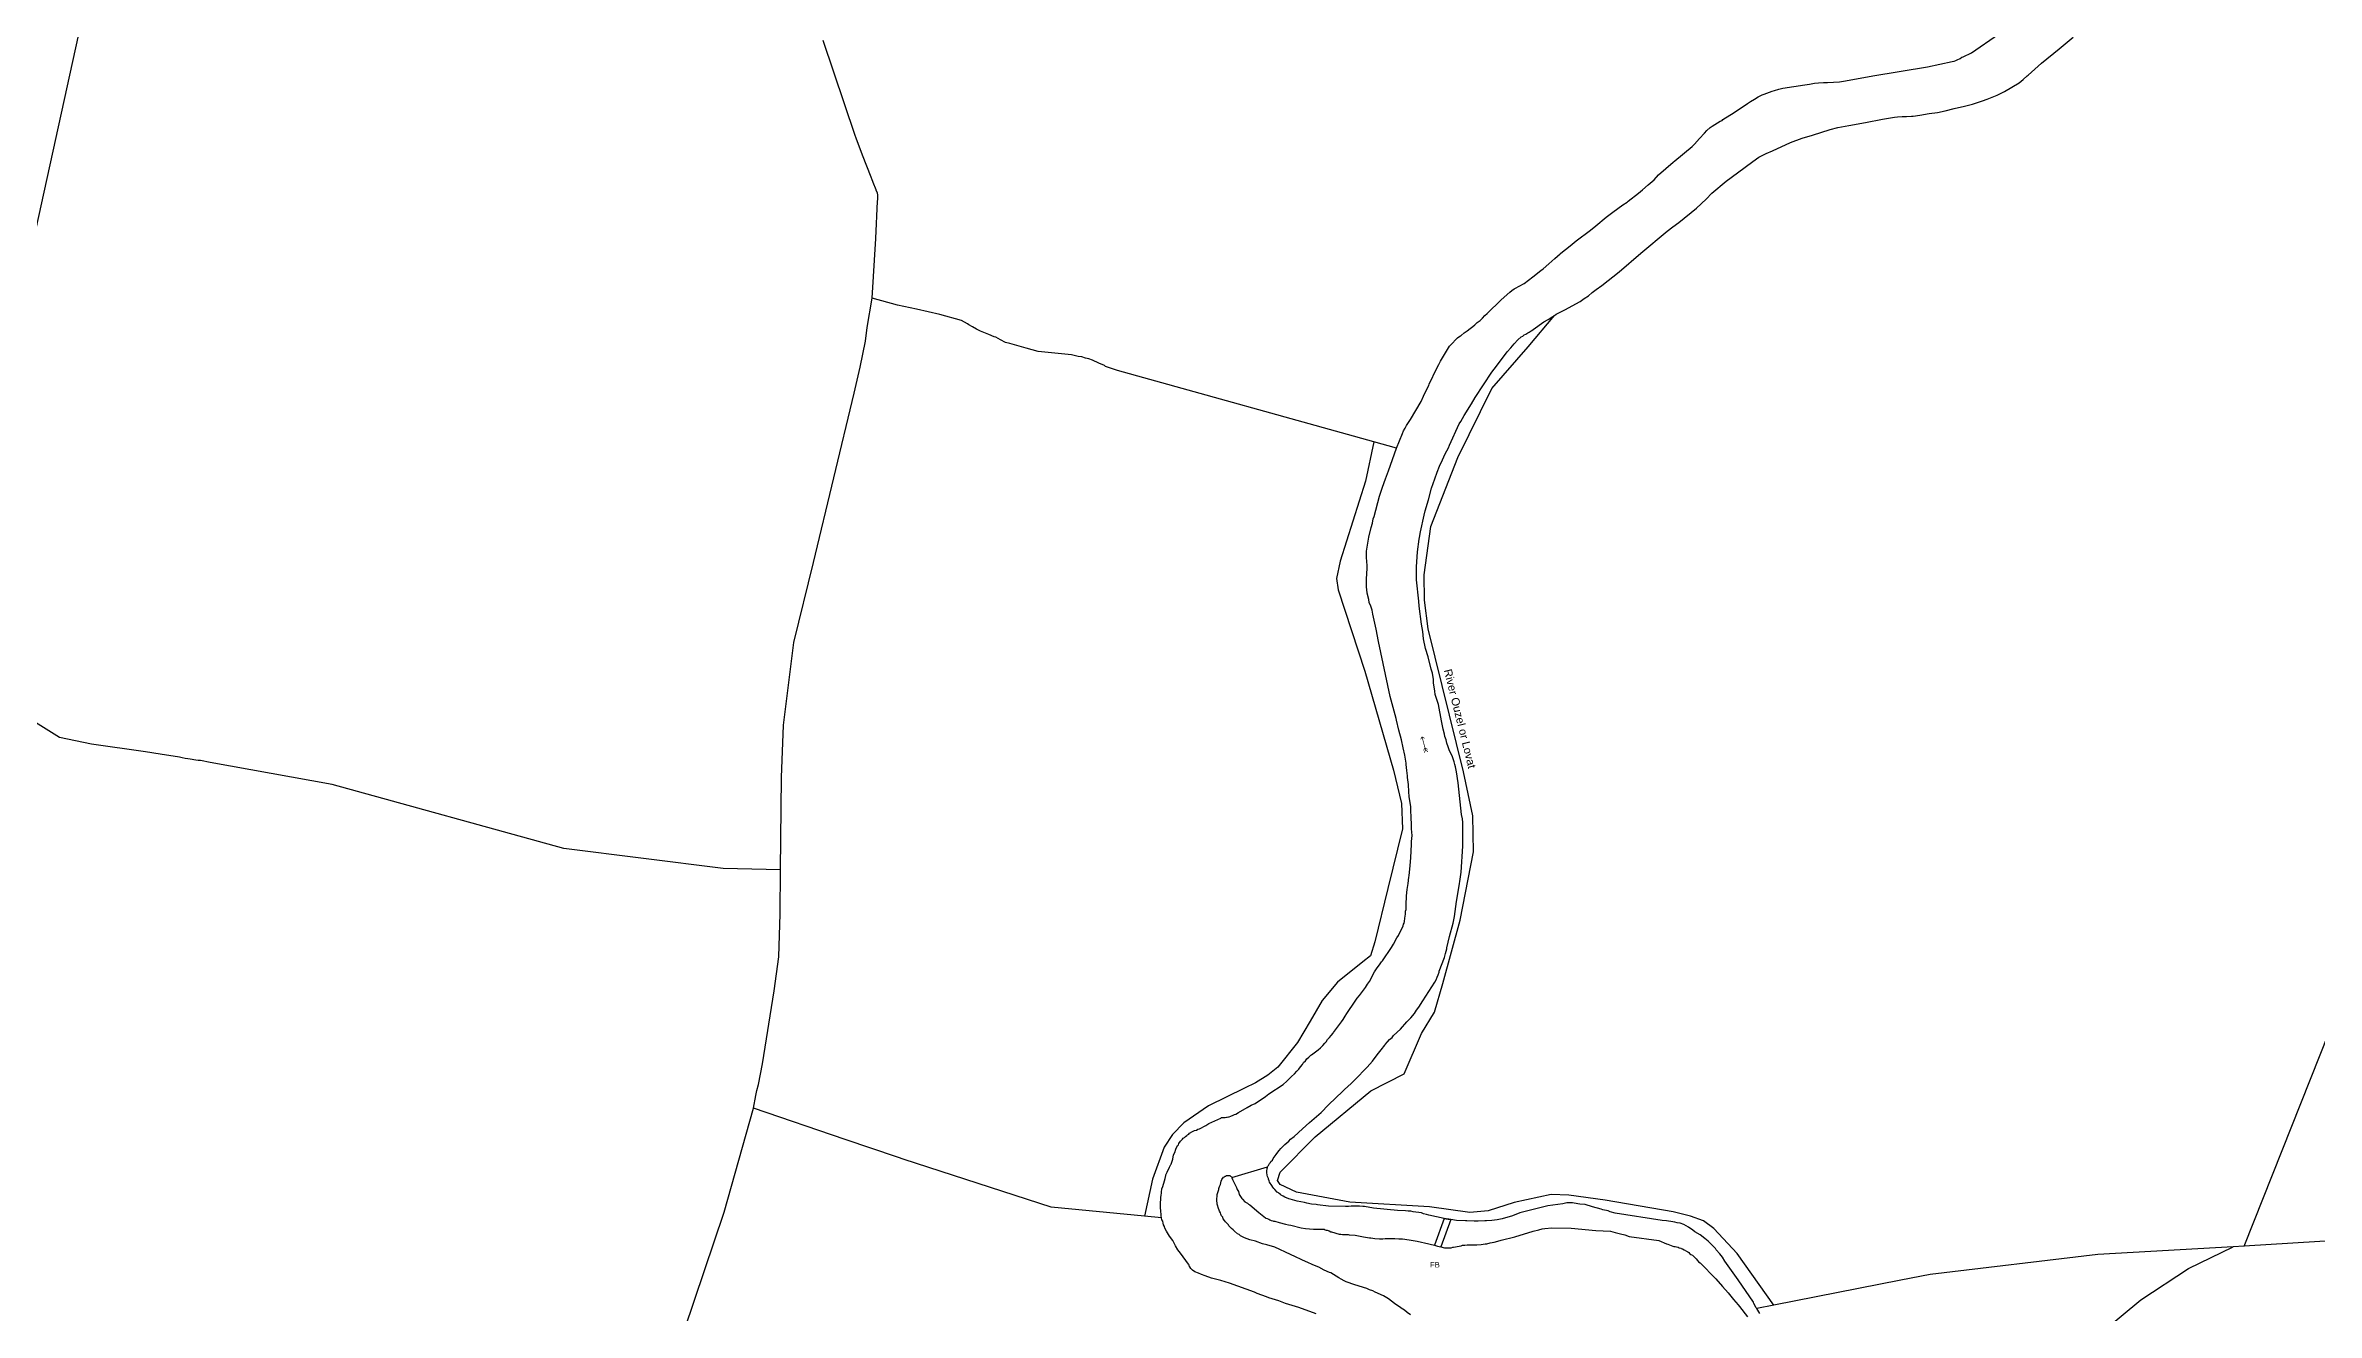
# Model space of a CAD drawing. Header units: millimetres. Extents: x 111502 to 977541, y 8702 to 1044108.
# Drawn here: x 488287 to 488855, y 241613 to 241929 of the extents above; entities that cross this region are included whole.
import ezdxf

# ---------------------------------------------------------------- set-up
doc = ezdxf.new("R2010")
doc.units = ezdxf.units.MM
doc.header["$LTSCALE"] = 0.25
doc.linetypes.add('DASHED2', pattern=[9.525, 6.35, -3.175])
doc.layers.add('E HVSS As Laid HV', color=10, linetype='Continuous')
doc.layers.add('X HVSS Site Background', color=8, linetype='Continuous')
doc.styles.add('OS Master Map$1$Standard', font='txt')

# ---------------------------------------------------------------- blocks, each defined once
blk = doc.blocks.new('OS Master Map$1$OSS6')
at = {"color": 8, "true_color": 0x707070, "const_width": 0.174, "flags": 128}
for points in [[(0.5, 0.5), (0, 0), (0.5, -0.5)], [(0, 0), (3.438, 0)], [(3.35, 0.5), (2.85, 0), (3.35, -0.5)], [(3.938, 0.5), (3.438, 0), (3.938, -0.5)]]:
    blk.add_lwpolyline(points, dxfattribs=at)
blk = doc.blocks.new('OS MAP 060722')
at = {"layer": 'X HVSS Site Background', "flags": 128}
for points in [[(-185.88, 2702.19), (-184.38, 2705.89), (-184.38, 2705.89), (-184.08, 2706.59), (-184.08, 2706.59), (-183.68, 2707.19), (-183.68, 2707.19), (-183.38, 2707.89), (-183.38, 2707.89), (-182.38, 2709.39), (-182.38, 2709.39), (-179.68, 2713.89), (-179.68, 2713.89), (-179.08, 2715.19), (-179.08, 2715.19), (-178.48, 2716.59), (-178.48, 2716.59), (-177.78, 2717.89), (-177.78, 2717.89), (-177.68, 2718.19), (-177.68, 2718.19), (-175.78, 2722.19), (-175.78, 2722.19), (-175.28, 2723.09), (-175.28, 2723.09), (-174.88, 2723.99), (-174.88, 2723.99), (-173.88, 2725.59), (-173.88, 2725.59), (-172.58, 2727.69), (-172.58, 2727.69), (-172.38, 2727.99), (-172.38, 2727.99), (-170.58, 2729.79), (-170.58, 2729.79), (-170.28, 2729.99), (-170.28, 2729.99), (-169.88, 2730.29), (-169.88, 2730.29), (-169.68, 2730.39), (-169.68, 2730.39), (-168.98, 2730.99), (-168.98, 2730.99), (-168.18, 2731.49), (-168.18, 2731.49), (-167.48, 2732.09), (-167.48, 2732.09), (-166.78, 2732.59), (-166.78, 2732.59), (-166.28, 2732.99), (-166.28, 2732.99), (-165.68, 2733.59), (-165.68, 2733.59), (-164.98, 2734.09), (-164.98, 2734.09), (-164.38, 2734.69), (-164.38, 2734.69), (-163.78, 2735.39), (-163.78, 2735.39), (-163.18, 2735.89), (-163.18, 2735.89), (-159.68, 2739.29), (-159.68, 2739.29), (-157.58, 2741.19), (-157.58, 2741.19), (-157.08, 2741.59), (-157.08, 2741.59), (-156.48, 2741.99), (-156.48, 2741.99), (-155.98, 2742.29), (-155.98, 2742.29), (-155.38, 2742.59), (-155.38, 2742.59), (-154.88, 2742.89), (-154.88, 2742.89), (-154.28, 2743.19), (-154.28, 2743.19), (-153.98, 2743.39), (-153.98, 2743.39), (-151.78, 2744.99), (-151.78, 2744.99), (-149.78, 2746.59), (-149.78, 2746.59), (-149.18, 2746.99), (-149.18, 2746.99), (-147.78, 2748.29), (-147.78, 2748.29), (-146.28, 2749.59), (-146.28, 2749.59), (-144.98, 2750.79), (-144.98, 2750.79), (-144.78, 2750.89), (-144.78, 2750.89), (-142.48, 2752.79), (-142.48, 2752.79), (-140.98, 2753.99), (-140.98, 2753.99), (-137.38, 2756.69), (-137.38, 2756.69), (-136.08, 2757.79), (-136.08, 2757.79), (-133.48, 2759.89), (-133.48, 2759.89), (-131.78, 2761.19), (-131.78, 2761.19), (-130.58, 2762.09), (-130.58, 2762.09), (-129.28, 2762.99), (-129.28, 2762.99), (-128.18, 2763.69), (-128.18, 2763.69), (-127.98, 2763.89), (-127.98, 2763.89), (-125.38, 2765.89), (-125.38, 2765.89), (-124.38, 2766.79), (-124.38, 2766.79), (-122.98, 2767.99), (-122.98, 2767.99), (-121.48, 2769.29), (-121.48, 2769.29), (-120.38, 2770.49), (-120.38, 2770.49), (-116.68, 2773.69), (-116.68, 2773.69), (-116.28, 2773.99), (-116.28, 2773.99), (-111.98, 2777.59), (-111.98, 2777.59), (-111.38, 2778.19), (-111.38, 2778.19), (-110.18, 2779.59), (-110.18, 2779.59), (-108.88, 2780.89), (-108.88, 2780.89), (-108.28, 2781.59), (-108.28, 2781.59), (-107.48, 2782.29), (-107.48, 2782.29), (-106.98, 2782.69), (-106.98, 2782.69), (-104.98, 2783.89), (-104.98, 2783.89), (-104.48, 2784.09), (-104.48, 2784.09), (-104.28, 2784.29), (-104.28, 2784.29), (-101.48, 2786.09), (-101.48, 2786.09), (-98.18, 2788.29), (-98.18, 2788.29), (-97.38, 2788.79), (-97.38, 2788.79), (-96.38, 2789.39), (-96.38, 2789.39), (-95.48, 2789.99), (-95.48, 2789.99), (-94.48, 2790.49), (-94.48, 2790.49), (-93.98, 2790.69), (-93.98, 2790.69), (-93.28, 2790.89), (-93.28, 2790.89), (-92.68, 2791.19), (-92.68, 2791.19), (-91.98, 2791.39), (-91.98, 2791.39), (-91.38, 2791.59), (-91.38, 2791.59), (-90.28, 2791.89), (-90.28, 2791.89), (-89.28, 2792.19), (-89.28, 2792.19), (-83.78, 2792.99), (-83.78, 2792.99), (-82.68, 2793.19), (-82.68, 2793.19), (-81.38, 2793.39), (-81.38, 2793.39), (-80.38, 2793.49), (-80.38, 2793.49), (-79.18, 2793.59), (-79.18, 2793.59), (-78.18, 2793.59), (-78.18, 2793.59), (-75.18, 2793.69), (-75.18, 2793.69), (-73.68, 2793.99), (-73.68, 2793.99), (-66.78, 2795.19), (-66.78, 2795.19), (-53.18, 2797.49), (-53.18, 2797.49), (-46.98, 2798.79), (-46.98, 2798.79), (-46.48, 2798.89), (-46.48, 2798.89), (-46.08, 2799.09), (-46.08, 2799.09), (-45.78, 2799.19), (-45.78, 2799.19), (-44.98, 2799.59), (-44.98, 2799.59), (-44.58, 2799.89), (-44.58, 2799.89), (-44.28, 2799.99), (-44.28, 2799.99), (-42.18, 2800.99), (-42.18, 2800.99), (-28.68, 2810.29)], [(-316.94, 2739.69), (-315.99, 2754.59), (-315.99, 2754.59), (-315.59, 2763.89), (-315.59, 2763.89), (-315.59, 2764.09), (-315.59, 2764.09), (-315.49, 2764.29), (-315.49, 2764.29), (-315.49, 2765.59), (-315.49, 2765.59), (-315.59, 2765.79), (-315.59, 2765.79), (-315.59, 2765.99), (-315.59, 2765.99), (-315.89, 2766.59), (-315.89, 2766.59), (-315.89, 2766.79), (-315.89, 2766.79), (-316.09, 2767.19), (-316.09, 2767.19), (-316.49, 2768.19), (-316.49, 2768.19), (-316.89, 2769.29), (-316.89, 2769.29), (-317.19, 2769.89), (-317.19, 2769.89), (-319.29, 2775.39), (-319.29, 2775.39), (-320.89, 2779.69), (-320.89, 2779.69), (-321.19, 2780.29), (-321.19, 2780.29), (-329.18, 2804.09)], [(-491.2, 2921.19), (-490.72, 2918.93), (-490.72, 2918.93), (-500.38, 2873.69), (-500.38, 2873.69), (-551.74, 2639.79)], [(-146.38, 2735.39), (-145.98, 2735.69), (-145.98, 2735.69), (-143.78, 2736.79), (-143.78, 2736.79), (-139.98, 2738.89), (-139.98, 2738.89), (-138.98, 2739.59), (-138.98, 2739.59), (-137.88, 2740.29), (-137.88, 2740.29), (-136.98, 2741.09), (-136.98, 2741.09), (-135.98, 2741.89), (-135.98, 2741.89), (-134.58, 2742.89), (-134.58, 2742.89), (-130.18, 2746.29), (-130.18, 2746.29), (-124.78, 2750.89), (-124.78, 2750.89), (-118.18, 2756.39), (-118.18, 2756.39), (-116.78, 2757.49), (-116.78, 2757.49), (-115.28, 2758.59), (-115.28, 2758.59), (-110.88, 2762.19), (-110.88, 2762.19), (-108.48, 2764.39), (-108.48, 2764.39), (-107.08, 2765.89), (-107.08, 2765.89), (-105.58, 2767.19), (-105.58, 2767.19), (-104.98, 2767.69), (-104.98, 2767.69), (-103.48, 2768.89), (-103.48, 2768.89), (-100.68, 2770.99), (-100.68, 2770.99), (-96.78, 2773.79), (-96.78, 2773.79), (-95.28, 2774.89), (-95.28, 2774.89), (-93.48, 2775.79), (-93.48, 2775.79), (-91.88, 2776.49), (-91.88, 2776.49), (-87.38, 2778.59), (-87.38, 2778.59), (-84.48, 2779.69), (-84.48, 2779.69), (-81.88, 2780.39), (-81.88, 2780.39), (-77.48, 2781.79), (-77.48, 2781.79), (-75.58, 2782.29), (-75.58, 2782.29), (-72.78, 2782.79), (-72.78, 2782.79), (-68.68, 2783.59), (-68.68, 2783.59), (-64.38, 2784.39), (-64.38, 2784.39), (-61.38, 2784.89), (-61.38, 2784.89), (-60.68, 2784.99), (-60.68, 2784.99), (-59.48, 2785.09), (-59.48, 2785.09), (-58.38, 2785.09), (-58.38, 2785.09), (-57.18, 2785.19), (-57.18, 2785.19), (-56.78, 2785.19), (-56.78, 2785.19), (-55.08, 2785.39), (-55.08, 2785.39), (-52.78, 2785.79), (-52.78, 2785.79), (-50.68, 2786.09), (-50.68, 2786.09), (-48.78, 2786.49), (-48.78, 2786.49), (-46.48, 2787.09), (-46.48, 2787.09), (-43.88, 2787.69), (-43.88, 2787.69), (-41.88, 2788.19), (-41.88, 2788.19), (-39.38, 2788.99), (-39.38, 2788.99), (-38.28, 2789.39), (-38.28, 2789.39), (-35.78, 2790.39), (-35.78, 2790.39), (-33.88, 2791.29), (-33.88, 2791.29), (-30.28, 2793.49), (-30.28, 2793.49), (-29.28, 2794.29), (-29.28, 2794.29), (-28.28, 2795.19), (-28.28, 2795.19), (-27.98, 2795.39), (-27.98, 2795.39), (-24.68, 2798.39), (-24.68, 2798.39), (-20.28, 2801.99), (-20.28, 2801.99), (-16.78, 2804.89)], [(26.02, 2502.89), (89.92, 2663.69), (89.92, 2663.69), (94.82, 2676.99), (94.82, 2676.99), (97.4, 2683.75), (97.4, 2683.75), (110.73, 2725.92), (110.73, 2725.92), (136.79, 2797.62), (136.79, 2797.62), (155.44, 2850.54), (155.44, 2850.54), (184.07, 2877.4), (184.07, 2877.4), (189.42, 2880.39), (189.42, 2880.39), (261.79, 2898.37)], [(-339.78, 2596.89), (-339.58, 2619.99), (-339.58, 2619.99), (-339.08, 2632.99), (-339.08, 2632.99), (-336.49, 2653.69), (-336.49, 2653.69), (-331.59, 2673.69), (-331.59, 2673.69), (-321.39, 2715.99), (-321.39, 2715.99), (-319.89, 2722.49), (-319.89, 2722.49), (-318.59, 2728.99), (-318.59, 2728.99), (-318.14, 2732.39), (-318.14, 2732.39), (-316.94, 2739.69)], [(-191.53, 2703.77), (-255.62, 2721.64), (-255.62, 2721.64), (-258.62, 2722.64), (-258.62, 2722.64), (-258.82, 2722.84), (-258.82, 2722.84), (-260.22, 2723.44), (-260.22, 2723.44), (-261.82, 2724.24), (-261.82, 2724.24), (-262.72, 2724.54), (-262.72, 2724.54), (-263.62, 2724.74), (-263.62, 2724.74), (-264.52, 2725.04), (-264.52, 2725.04), (-265.42, 2725.14), (-265.42, 2725.14), (-267.12, 2725.54), (-267.12, 2725.54), (-275.42, 2726.34), (-275.42, 2726.34), (-278.41, 2727.19), (-278.41, 2727.19), (-282.52, 2728.34), (-282.52, 2728.34), (-283.62, 2728.64), (-283.62, 2728.64), (-284.82, 2729.24), (-284.82, 2729.24), (-286.02, 2729.94), (-286.02, 2729.94), (-286.42, 2730.04), (-286.42, 2730.04), (-287.72, 2730.64), (-287.72, 2730.64), (-289.02, 2731.14), (-289.02, 2731.14), (-289.82, 2731.44), (-289.82, 2731.44), (-290.82, 2731.94), (-290.82, 2731.94), (-291.82, 2732.54), (-291.82, 2732.54), (-292.72, 2733.04), (-292.72, 2733.04), (-293.12, 2733.24), (-293.12, 2733.24), (-294.62, 2734.14), (-294.62, 2734.14), (-300.02, 2735.64), (-300.02, 2735.64), (-305.82, 2736.94), (-305.82, 2736.94), (-310.58, 2737.96), (-310.58, 2737.96), (-316.94, 2739.69)], [(-218.08, 2522.69), (-217.98, 2522.89), (-217.98, 2522.89), (-217.88, 2522.99), (-217.88, 2522.99), (-217.68, 2523.39), (-217.68, 2523.39), (-217.58, 2523.49), (-217.58, 2523.49), (-217.38, 2523.79), (-217.38, 2523.79), (-217.28, 2523.99), (-217.28, 2523.99), (-216.88, 2524.39), (-216.88, 2524.39), (-216.68, 2524.79), (-216.68, 2524.79), (-215.98, 2525.79), (-215.98, 2525.79), (-215.28, 2526.69), (-215.28, 2526.69), (-215.18, 2526.79), (-215.18, 2526.79), (-214.78, 2527.29), (-214.78, 2527.29), (-213.78, 2528.29), (-213.78, 2528.29), (-212.78, 2529.09), (-212.78, 2529.09), (-212.38, 2529.59), (-212.38, 2529.59), (-211.48, 2530.29), (-211.48, 2530.29), (-209.38, 2532.19), (-209.38, 2532.19), (-207.58, 2533.79), (-207.58, 2533.79), (-204.68, 2536.29), (-204.68, 2536.29), (-202.88, 2538.19), (-202.88, 2538.19), (-199.28, 2541.59), (-199.28, 2541.59), (-198.88, 2541.99), (-198.88, 2541.99), (-197.18, 2543.49), (-197.18, 2543.49), (-195.28, 2545.39), (-195.28, 2545.39), (-194.18, 2546.59), (-194.18, 2546.59), (-193.18, 2547.59), (-193.18, 2547.59), (-191.88, 2549.09), (-191.88, 2549.09), (-190.68, 2550.69), (-190.68, 2550.69), (-189.68, 2551.89), (-189.68, 2551.89), (-188.78, 2553.09), (-188.78, 2553.09), (-188.68, 2553.29), (-188.68, 2553.29), (-188.08, 2553.89), (-188.08, 2553.89), (-187.58, 2554.49), (-187.58, 2554.49), (-186.98, 2554.99), (-186.98, 2554.99), (-186.58, 2555.49), (-186.58, 2555.49), (-184.88, 2557.09), (-184.88, 2557.09), (-183.28, 2558.89), (-183.28, 2558.89), (-182.28, 2559.89), (-182.28, 2559.89), (-181.38, 2560.99), (-181.38, 2560.99), (-180.88, 2561.79), (-180.88, 2561.79), (-180.28, 2562.59), (-180.28, 2562.59), (-179.28, 2564.19), (-179.28, 2564.19), (-176.28, 2568.79), (-176.28, 2568.79), (-175.98, 2569.39), (-175.98, 2569.39), (-175.68, 2570.09), (-175.68, 2570.09), (-175.48, 2570.69), (-175.48, 2570.69), (-175.18, 2571.29), (-175.18, 2571.29), (-175.18, 2571.59), (-175.18, 2571.59), (-173.88, 2574.99), (-173.88, 2574.99), (-173.58, 2575.99), (-173.58, 2575.99), (-173.28, 2577.19), (-173.28, 2577.19), (-173.28, 2577.39), (-173.28, 2577.39), (-172.58, 2580.19), (-172.58, 2580.19), (-171.68, 2583.59), (-171.68, 2583.59), (-171.38, 2585.19), (-171.38, 2585.19), (-171.18, 2586.49), (-171.18, 2586.49), (-170.88, 2588.99), (-170.88, 2588.99), (-170.18, 2592.89), (-170.18, 2592.89), (-169.98, 2594.59), (-169.98, 2594.59), (-169.68, 2596.29), (-169.68, 2596.29), (-169.28, 2602.79), (-169.28, 2602.79), (-169.28, 2608.69), (-169.28, 2608.69), (-169.38, 2609.59), (-169.38, 2609.59), (-169.58, 2610.69), (-169.58, 2610.69), (-170.48, 2618.59), (-170.48, 2618.59), (-170.88, 2621.39), (-170.88, 2621.39), (-171.08, 2622.59), (-171.08, 2622.59), (-171.28, 2623.19), (-171.28, 2623.19), (-171.48, 2623.89), (-171.48, 2623.89), (-171.98, 2625.39), (-171.98, 2625.39), (-172.38, 2626.09), (-172.38, 2626.09), (-172.68, 2626.89), (-172.68, 2626.89), (-172.98, 2627.59), (-172.98, 2627.59), (-173.28, 2628.49), (-173.28, 2628.49), (-173.48, 2629.39), (-173.48, 2629.39), (-173.78, 2630.19), (-173.78, 2630.19), (-173.88, 2630.79), (-173.88, 2630.79), (-174.18, 2631.99), (-174.18, 2631.99), (-174.48, 2633.29), (-174.48, 2633.29), (-174.58, 2634.09), (-174.58, 2634.09), (-175.38, 2638.19), (-175.38, 2638.19), (-176.18, 2640.69), (-176.18, 2640.69), (-176.28, 2641.49), (-176.28, 2641.49), (-176.58, 2643.59), (-176.58, 2643.59), (-176.58, 2644.39), (-176.58, 2644.39), (-176.88, 2645.99), (-176.88, 2645.99), (-177.18, 2646.99), (-177.18, 2646.99), (-177.98, 2650.09), (-177.98, 2650.09), (-178.58, 2652.19), (-178.58, 2652.19), (-179.08, 2654.59), (-179.08, 2654.59), (-179.28, 2656.39), (-179.28, 2656.39), (-179.58, 2658.29), (-179.58, 2658.29), (-180.18, 2662.79), (-180.18, 2662.79), (-180.28, 2663.99), (-180.28, 2663.99), (-180.88, 2669.29), (-180.88, 2669.29), (-180.88, 2672.59), (-180.88, 2672.59), (-180.58, 2676.29), (-180.58, 2676.29), (-180.18, 2679.49), (-180.18, 2679.49), (-180.08, 2679.89), (-180.08, 2679.89), (-179.88, 2681.29), (-179.88, 2681.29), (-178.98, 2685.49), (-178.98, 2685.49), (-178.68, 2686.59), (-178.68, 2686.59), (-177.88, 2689.29), (-177.88, 2689.29), (-177.08, 2692.19), (-177.08, 2692.19), (-176.28, 2694.59), (-176.28, 2694.59), (-175.68, 2696.19), (-175.68, 2696.19), (-175.08, 2697.69), (-175.08, 2697.69), (-174.38, 2699.29), (-174.38, 2699.29), (-173.68, 2700.79), (-173.68, 2700.79), (-172.88, 2702.29), (-172.88, 2702.29), (-172.58, 2702.99), (-172.58, 2702.99), (-170.18, 2708.29), (-170.18, 2708.29), (-169.78, 2708.89), (-169.78, 2708.89), (-168.98, 2710.39), (-168.98, 2710.39), (-167.08, 2713.29), (-167.08, 2713.29), (-166.18, 2714.89), (-166.18, 2714.89), (-162.08, 2721.19), (-162.08, 2721.19), (-160.88, 2722.69), (-160.88, 2722.69), (-158.18, 2726.29), (-158.18, 2726.29), (-157.28, 2727.29), (-157.28, 2727.29), (-156.48, 2728.29), (-156.48, 2728.29), (-155.58, 2729.29), (-155.58, 2729.29), (-154.68, 2729.99), (-154.68, 2729.99), (-154.28, 2730.19), (-154.28, 2730.19), (-153.98, 2730.49), (-153.98, 2730.49), (-153.58, 2730.69), (-153.58, 2730.69), (-153.08, 2730.99), (-153.08, 2730.99), (-152.68, 2731.19), (-152.68, 2731.19), (-152.18, 2731.49), (-152.18, 2731.49), (-151.78, 2731.79), (-151.78, 2731.79), (-151.68, 2731.89), (-151.68, 2731.89), (-149.08, 2733.79), (-149.08, 2733.79), (-147.98, 2734.39), (-147.98, 2734.39), (-146.78, 2735.09), (-146.78, 2735.09), (-146.38, 2735.39)], [(-91.56, 2488.15), (-100.76, 2501.05), (-100.76, 2501.05), (-106.58, 2507.29), (-106.58, 2507.29), (-109.12, 2509.2), (-109.12, 2509.2), (-112.41, 2510.36), (-112.41, 2510.36), (-116.74, 2511.42), (-116.74, 2511.42), (-133.68, 2514.38), (-133.68, 2514.38), (-142.78, 2515.65), (-142.78, 2515.65), (-147.22, 2515.76), (-147.22, 2515.76), (-156.43, 2513.75), (-156.43, 2513.75), (-162.99, 2511.74), (-162.99, 2511.74), (-167.55, 2511.31), (-167.55, 2511.31), (-177.6, 2512.69), (-177.6, 2512.69), (-197.5, 2513.85), (-197.5, 2513.85), (-210.83, 2516.39), (-210.83, 2516.39), (-214.96, 2518.3), (-214.96, 2518.3), (-215.59, 2519.25), (-215.59, 2519.25), (-214.96, 2521.37), (-214.96, 2521.37), (-206.17, 2530.15), (-206.17, 2530.15), (-192.31, 2541.69), (-192.31, 2541.69), (-183.95, 2545.92), (-183.95, 2545.92), (-179.61, 2555.97), (-179.61, 2555.97), (-176.33, 2561.37), (-176.33, 2561.37), (-174.32, 2568.46), (-174.32, 2568.46), (-169.98, 2584.34), (-169.98, 2584.34), (-166.59, 2601.38), (-166.59, 2601.38), (-166.8, 2610.37), (-166.8, 2610.37), (-169.13, 2621.38), (-169.13, 2621.38), (-177.92, 2657.05), (-177.92, 2657.05), (-178.87, 2664.24), (-178.87, 2664.24), (-178.98, 2670.59), (-178.98, 2670.59), (-177.28, 2682.66), (-177.28, 2682.66), (-170.51, 2699.91), (-170.51, 2699.91), (-162.04, 2717.16), (-162.04, 2717.16), (-152.94, 2727.53), (-152.94, 2727.53), (-146.38, 2735.39)], [(-191.53, 2703.77), (-193.58, 2693.94), (-193.58, 2693.94), (-199.93, 2674.02), (-199.93, 2674.02), (-200.89, 2669.65), (-200.89, 2669.65), (-200.41, 2666.87), (-200.41, 2666.87), (-193.82, 2646.48), (-193.82, 2646.48), (-186.6, 2621.79), (-186.6, 2621.79), (-184.62, 2613.46), (-184.62, 2613.46), (-184.38, 2607.11), (-184.38, 2607.11), (-188.03, 2592.26), (-188.03, 2592.26), (-191.28, 2578.93), (-191.28, 2578.93), (-192.39, 2575.36), (-192.39, 2575.36), (-194.3, 2573.93), (-194.3, 2573.93), (-200.65, 2568.85), (-200.65, 2568.85), (-204.46, 2564.24), (-204.46, 2564.24), (-207.48, 2559.08), (-207.48, 2559.08), (-210.57, 2553.77), (-210.57, 2553.77), (-215.49, 2547.57), (-215.49, 2547.57), (-218.03, 2545.59), (-218.03, 2545.59), (-221.13, 2543.68), (-221.13, 2543.68), (-223.83, 2542.34), (-223.83, 2542.34), (-232.88, 2537.89), (-232.88, 2537.89), (-238.99, 2533.68), (-238.99, 2533.68), (-241.84, 2530.75), (-241.84, 2530.75), (-243.91, 2527.57), (-243.91, 2527.57), (-246.85, 2519.63), (-246.85, 2519.63), (-248.85, 2510.4)], [(-244.58, 2509.99), (-244.68, 2510.49), (-244.68, 2510.49), (-244.68, 2510.99), (-244.68, 2510.99), (-244.78, 2511.49), (-244.78, 2511.49), (-244.78, 2511.89), (-244.78, 2511.89), (-244.88, 2512.29), (-244.88, 2512.29), (-244.88, 2513.89), (-244.88, 2513.89), (-244.78, 2514.49), (-244.78, 2514.49), (-244.78, 2514.99), (-244.78, 2514.99), (-244.68, 2515.59), (-244.68, 2515.59), (-244.58, 2516.09), (-244.58, 2516.09), (-244.58, 2516.39), (-244.58, 2516.39), (-244.48, 2517.19), (-244.48, 2517.19), (-244.28, 2517.79), (-244.28, 2517.79), (-243.88, 2519.19), (-243.88, 2519.19), (-243.68, 2519.79), (-243.68, 2519.79), (-243.48, 2520.49), (-243.48, 2520.49), (-243.48, 2520.69), (-243.48, 2520.69), (-243.18, 2521.39), (-243.18, 2521.39), (-242.58, 2522.59), (-242.58, 2522.59), (-242.28, 2523.29), (-242.28, 2523.29), (-242.18, 2523.39), (-242.18, 2523.39), (-241.78, 2524.59), (-241.78, 2524.59), (-241.58, 2525.69), (-241.58, 2525.69), (-241.28, 2526.29), (-241.28, 2526.29), (-240.98, 2527.09), (-240.98, 2527.09), (-240.58, 2527.99), (-240.58, 2527.99), (-240.38, 2528.19), (-240.38, 2528.19), (-240.28, 2528.49), (-240.28, 2528.49), (-239.88, 2529.09), (-239.88, 2529.09), (-239.38, 2529.59), (-239.38, 2529.59), (-239.18, 2529.89), (-239.18, 2529.89), (-238.88, 2529.99), (-238.88, 2529.99), (-238.58, 2530.29), (-238.58, 2530.29), (-238.28, 2530.49), (-238.28, 2530.49), (-238.08, 2530.69), (-238.08, 2530.69), (-237.78, 2530.89), (-237.78, 2530.89), (-237.58, 2531.09), (-237.58, 2531.09), (-237.28, 2531.29), (-237.28, 2531.29), (-237.18, 2531.39), (-237.18, 2531.39), (-236.38, 2531.79), (-236.38, 2531.79), (-235.88, 2531.89), (-235.88, 2531.89), (-235.48, 2532.09), (-235.48, 2532.09), (-235.08, 2532.19), (-235.08, 2532.19), (-233.48, 2532.99), (-233.48, 2532.99), (-232.78, 2533.49), (-232.78, 2533.49), (-231.98, 2533.89), (-231.98, 2533.89), (-231.28, 2534.19), (-231.28, 2534.19), (-229.78, 2534.89), (-229.78, 2534.89), (-229.68, 2534.99), (-229.68, 2534.99), (-228.68, 2534.99), (-228.68, 2534.99), (-228.38, 2535.09), (-228.38, 2535.09), (-228.18, 2535.09), (-228.18, 2535.09), (-227.88, 2535.19), (-227.88, 2535.19), (-227.68, 2535.19), (-227.68, 2535.19), (-227.28, 2535.39), (-227.28, 2535.39), (-226.68, 2535.59), (-226.68, 2535.59), (-226.38, 2535.79), (-226.38, 2535.79), (-225.98, 2535.89), (-225.98, 2535.89), (-225.38, 2536.29), (-225.38, 2536.29), (-223.18, 2537.49), (-223.18, 2537.49), (-222.18, 2538.09), (-222.18, 2538.09), (-221.18, 2538.49), (-221.18, 2538.49), (-218.58, 2540.29), (-218.58, 2540.29), (-217.78, 2540.89), (-217.78, 2540.89), (-214.18, 2543.29), (-214.18, 2543.29), (-213.28, 2544.09), (-213.28, 2544.09), (-212.08, 2545.29), (-212.08, 2545.29), (-211.38, 2545.89), (-211.38, 2545.89), (-210.78, 2546.59), (-210.78, 2546.59), (-210.28, 2547.09), (-210.28, 2547.09), (-209.88, 2547.69), (-209.88, 2547.69), (-209.38, 2548.29), (-209.38, 2548.29), (-209.08, 2548.79), (-209.08, 2548.79), (-208.58, 2549.19), (-208.58, 2549.19), (-208.28, 2549.69), (-208.28, 2549.69), (-207.78, 2550.09), (-207.78, 2550.09), (-207.28, 2550.59), (-207.28, 2550.59), (-207.08, 2550.69), (-207.08, 2550.69), (-205.48, 2551.89), (-205.48, 2551.89), (-204.88, 2552.39), (-204.88, 2552.39), (-204.28, 2552.99), (-204.28, 2552.99), (-203.78, 2553.59), (-203.78, 2553.59), (-203.48, 2553.89), (-203.48, 2553.89), (-203.08, 2554.49), (-203.08, 2554.49), (-202.58, 2554.99), (-202.58, 2554.99), (-202.18, 2555.49), (-202.18, 2555.49), (-201.68, 2556.09), (-201.68, 2556.09), (-201.58, 2556.29), (-201.58, 2556.29), (-199.88, 2558.59), (-199.88, 2558.59), (-199.58, 2558.89), (-199.58, 2558.89), (-199.18, 2559.49), (-199.18, 2559.49), (-198.68, 2560.29), (-198.68, 2560.29), (-198.28, 2560.99), (-198.28, 2560.99), (-196.18, 2564.09), (-196.18, 2564.09), (-195.68, 2564.79), (-195.68, 2564.79), (-195.08, 2565.49), (-195.08, 2565.49), (-194.58, 2566.19), (-194.58, 2566.19), (-194.08, 2566.79), (-194.08, 2566.79), (-193.58, 2567.49), (-193.58, 2567.49), (-193.08, 2568.29), (-193.08, 2568.29), (-192.58, 2568.99), (-192.58, 2568.99), (-191.38, 2571.39), (-191.38, 2571.39), (-191.18, 2571.69), (-191.18, 2571.69), (-190.68, 2572.39), (-190.68, 2572.39), (-190.08, 2573.19), (-190.08, 2573.19), (-189.58, 2573.89), (-189.58, 2573.89), (-189.38, 2574.19), (-189.38, 2574.19), (-187.08, 2577.49), (-187.08, 2577.49), (-186.58, 2578.29), (-186.58, 2578.29), (-185.78, 2579.89), (-185.78, 2579.89), (-185.38, 2580.49), (-185.38, 2580.49), (-184.18, 2582.89), (-184.18, 2582.89), (-184.08, 2583.29), (-184.08, 2583.29), (-183.98, 2583.59), (-183.98, 2583.59), (-183.88, 2583.99), (-183.88, 2583.99), (-183.88, 2584.19), (-183.88, 2584.19), (-183.78, 2584.59), (-183.78, 2584.59), (-183.78, 2584.89), (-183.78, 2584.89), (-183.68, 2585.19), (-183.68, 2585.19), (-183.58, 2585.89), (-183.58, 2585.89), (-183.58, 2586.59), (-183.58, 2586.59), (-183.48, 2586.99), (-183.48, 2586.99), (-183.48, 2588.49), (-183.48, 2588.49), (-183.38, 2590.09), (-183.38, 2590.09), (-183.38, 2590.39), (-183.38, 2590.39), (-183.18, 2591.99), (-183.18, 2591.99), (-182.98, 2593.49), (-182.98, 2593.49), (-182.78, 2595.09), (-182.78, 2595.09), (-182.68, 2595.39), (-182.68, 2595.39), (-182.48, 2597.99), (-182.48, 2597.99), (-182.28, 2599.89), (-182.28, 2599.89), (-182.08, 2603.29), (-182.08, 2603.29), (-182.08, 2603.99), (-182.08, 2603.99), (-181.98, 2605.49), (-181.98, 2605.49), (-182.08, 2607.09), (-182.08, 2607.09), (-182.08, 2608.69), (-182.08, 2608.69), (-182.18, 2609.49), (-182.18, 2609.49), (-182.28, 2612.29), (-182.28, 2612.29), (-182.28, 2612.59), (-182.28, 2612.59), (-182.68, 2615.19), (-182.68, 2615.19), (-182.78, 2616.39), (-182.78, 2616.39), (-182.88, 2618.19), (-182.88, 2618.19), (-183.08, 2619.99), (-183.08, 2619.99), (-183.08, 2620.39), (-183.08, 2620.39), (-183.28, 2621.69), (-183.28, 2621.69), (-183.48, 2623.19), (-183.48, 2623.19), (-183.48, 2623.49), (-183.48, 2623.49), (-183.78, 2625.49), (-183.78, 2625.49), (-184.18, 2627.39), (-184.18, 2627.39), (-184.58, 2629.39), (-184.58, 2629.39), (-185.28, 2631.79), (-185.28, 2631.79), (-185.88, 2634.29), (-185.88, 2634.29), (-185.98, 2634.69), (-185.98, 2634.69), (-187.48, 2640.19), (-187.48, 2640.19), (-190.38, 2653.89), (-190.38, 2653.89), (-190.98, 2656.99), (-190.98, 2656.99), (-191.78, 2660.79), (-191.78, 2660.79), (-191.98, 2661.79), (-191.98, 2661.79), (-192.28, 2662.79), (-192.28, 2662.79), (-192.68, 2663.69), (-192.68, 2663.69), (-192.78, 2664.39), (-192.78, 2664.39), (-193.18, 2665.99), (-193.18, 2665.99), (-193.28, 2666.89), (-193.28, 2666.89), (-193.38, 2667.49), (-193.38, 2667.49), (-193.38, 2669.49), (-193.38, 2669.49), (-193.28, 2670.89), (-193.28, 2670.89), (-193.18, 2672.19), (-193.18, 2672.19), (-193.18, 2672.89), (-193.18, 2672.89), (-193.38, 2674.89), (-193.38, 2674.89), (-193.38, 2676.49), (-193.38, 2676.49), (-192.88, 2679.49), (-192.88, 2679.49), (-192.78, 2679.99), (-192.78, 2679.99), (-192.18, 2682.39), (-192.18, 2682.39), (-191.88, 2683.49), (-191.88, 2683.49), (-191.68, 2684.59), (-191.68, 2684.59), (-191.48, 2685.19), (-191.48, 2685.19), (-190.08, 2690.19), (-190.08, 2690.19), (-189.38, 2692.49), (-189.38, 2692.49), (-188.58, 2694.59), (-188.58, 2694.59), (-187.88, 2696.59), (-187.88, 2696.59), (-185.88, 2702.19)], [(-185.88, 2702.19), (-191.53, 2703.77)], [(-339.78, 2596.89), (-354.18, 2597.19), (-354.18, 2597.19), (-393.98, 2602.19), (-393.98, 2602.19), (-451.88, 2618.19), (-451.88, 2618.19), (-482.34, 2623.69), (-482.34, 2623.69), (-484.74, 2624.19), (-484.74, 2624.19), (-485.34, 2624.19), (-485.34, 2624.19), (-485.94, 2624.29), (-485.94, 2624.29), (-487.34, 2624.49), (-487.34, 2624.49), (-487.94, 2624.59), (-487.94, 2624.59), (-488.64, 2624.69), (-488.64, 2624.69), (-489.34, 2624.89), (-489.34, 2624.89), (-490.04, 2624.99), (-490.04, 2624.99), (-494.84, 2625.79), (-494.84, 2625.79), (-498.54, 2626.39), (-498.54, 2626.39), (-512.04, 2628.29), (-512.04, 2628.29), (-520.01, 2629.92), (-520.01, 2629.92), (-526.64, 2634.09)], [(-346.6, 2537.35), (-346, 2540.55), (-346, 2540.55), (-345.7, 2541.75), (-345.7, 2541.75), (-345.3, 2543.25), (-345.3, 2543.25), (-344.3, 2548.45), (-344.3, 2548.45), (-341.36, 2566.65), (-341.36, 2566.65), (-340.26, 2575.17), (-340.26, 2575.17), (-339.88, 2585.89), (-339.88, 2585.89), (-339.78, 2596.89)], [(-366.19, 2474.85), (-353.9, 2511.35), (-353.9, 2511.35), (-346.6, 2537.35)], [(-248.85, 2510.4), (-272.21, 2512.6), (-272.21, 2512.6), (-308.88, 2524.49), (-308.88, 2524.49), (-310.58, 2525.09), (-310.58, 2525.09), (-323.68, 2529.49), (-323.68, 2529.49), (-346.6, 2537.35)], [(-182.38, 2485.69), (-183.18, 2486.29), (-183.18, 2486.29), (-183.88, 2486.89), (-183.88, 2486.89), (-184.68, 2487.39), (-184.68, 2487.39), (-184.78, 2487.49), (-184.78, 2487.49), (-186.38, 2488.59), (-186.38, 2488.59), (-187.88, 2489.69), (-187.88, 2489.69), (-189.08, 2490.49), (-189.08, 2490.49), (-191.18, 2491.39), (-191.18, 2491.39), (-191.78, 2491.69), (-191.78, 2491.69), (-192.58, 2491.99), (-192.58, 2491.99), (-193.28, 2492.29), (-193.28, 2492.29), (-196.28, 2493.19), (-196.28, 2493.19), (-198.48, 2493.99), (-198.48, 2493.99), (-198.98, 2494.19), (-198.98, 2494.19), (-199.68, 2494.59), (-199.68, 2494.59), (-200.28, 2494.99), (-200.28, 2494.99), (-200.98, 2495.39), (-200.98, 2495.39), (-201.58, 2495.79), (-201.58, 2495.79), (-202.28, 2496.19), (-202.28, 2496.19), (-202.58, 2496.29), (-202.58, 2496.29), (-203.98, 2496.89), (-203.98, 2496.89), (-205.28, 2497.59), (-205.28, 2497.59), (-206.78, 2498.19), (-206.78, 2498.19), (-208.18, 2498.89), (-208.18, 2498.89), (-208.48, 2498.99), (-208.48, 2498.99), (-216.28, 2502.59), (-216.28, 2502.59), (-218.28, 2503.19), (-218.28, 2503.19), (-219.38, 2503.49), (-219.38, 2503.49), (-221.08, 2504.09), (-221.08, 2504.09), (-222.48, 2504.49), (-222.48, 2504.49), (-223.88, 2504.99), (-223.88, 2504.99), (-224.88, 2505.49), (-224.88, 2505.49), (-225.18, 2505.79), (-225.18, 2505.79), (-225.58, 2505.99), (-225.58, 2505.99), (-226.38, 2506.59), (-226.38, 2506.59), (-226.68, 2506.99), (-226.68, 2506.99), (-227.08, 2507.29), (-227.08, 2507.29), (-227.78, 2507.99), (-227.78, 2507.99), (-227.88, 2508.19), (-227.88, 2508.19), (-228.28, 2508.59), (-228.28, 2508.59), (-228.58, 2508.99), (-228.58, 2508.99), (-228.88, 2509.29), (-228.88, 2509.29), (-229.18, 2509.69), (-229.18, 2509.69), (-229.28, 2510.09), (-229.28, 2510.09), (-229.58, 2510.49), (-229.58, 2510.49), (-229.78, 2510.89), (-229.78, 2510.89), (-229.88, 2511.19), (-229.88, 2511.19), (-230.08, 2511.59), (-230.08, 2511.59), (-230.18, 2511.89), (-230.18, 2511.89), (-230.38, 2512.29), (-230.38, 2512.29), (-230.58, 2513.09), (-230.58, 2513.09), (-230.68, 2513.39), (-230.68, 2513.39), (-230.68, 2513.69), (-230.68, 2513.69), (-230.78, 2514.09), (-230.78, 2514.09), (-230.78, 2514.89), (-230.78, 2514.89), (-230.68, 2515.19), (-230.68, 2515.19), (-230.68, 2515.79), (-230.68, 2515.79), (-230.28, 2516.99), (-230.28, 2516.99), (-230.28, 2517.29), (-230.28, 2517.29), (-230.18, 2517.49), (-230.18, 2517.49), (-230.08, 2517.79), (-230.08, 2517.79), (-229.88, 2518.29), (-229.88, 2518.29), (-229.68, 2519.09), (-229.68, 2519.09), (-229.48, 2519.49), (-229.48, 2519.49), (-229.08, 2520.09), (-229.08, 2520.09), (-228.88, 2520.19), (-228.88, 2520.19), (-228.68, 2520.39), (-228.68, 2520.39), (-228.48, 2520.39), (-228.48, 2520.39), (-228.38, 2520.49), (-228.38, 2520.49), (-227.48, 2520.49), (-227.48, 2520.49), (-227.38, 2520.39), (-227.38, 2520.39), (-227.18, 2520.29), (-227.18, 2520.29), (-227.08, 2520.19), (-227.08, 2520.19), (-226.98, 2519.99)], [(-226.98, 2519.99), (-218.08, 2522.69)], [(-173.96, 2509.79), (-177.78, 2510.59), (-177.78, 2510.59), (-178.38, 2510.79), (-178.38, 2510.79), (-179.08, 2510.99), (-179.08, 2510.99), (-179.58, 2511.19), (-179.58, 2511.19), (-181.68, 2511.49), (-181.68, 2511.49), (-182.28, 2511.59), (-182.28, 2511.59), (-182.98, 2511.59), (-182.98, 2511.59), (-183.58, 2511.69), (-183.58, 2511.69), (-185.58, 2511.79), (-185.58, 2511.79), (-191.58, 2512.39), (-191.58, 2512.39), (-193.88, 2512.79), (-193.88, 2512.79), (-194.28, 2512.79), (-194.28, 2512.79), (-195.08, 2512.89), (-195.08, 2512.89), (-197.18, 2512.89), (-197.18, 2512.89), (-197.88, 2512.79), (-197.88, 2512.79), (-198.58, 2512.79), (-198.58, 2512.79), (-202.88, 2512.89), (-202.88, 2512.89), (-205.58, 2513.19), (-205.58, 2513.19), (-205.98, 2513.29), (-205.98, 2513.29), (-207.08, 2513.39), (-207.08, 2513.39), (-208.28, 2513.59), (-208.28, 2513.59), (-208.88, 2513.79), (-208.88, 2513.79), (-210.68, 2514.09), (-210.68, 2514.09), (-212.48, 2514.59), (-212.48, 2514.59), (-212.78, 2514.69), (-212.78, 2514.69), (-213.78, 2515.09), (-213.78, 2515.09), (-214.18, 2515.39), (-214.18, 2515.39), (-214.68, 2515.59), (-214.68, 2515.59), (-214.88, 2515.79), (-214.88, 2515.79), (-215.18, 2515.99), (-215.18, 2515.99), (-215.38, 2516.19), (-215.38, 2516.19), (-215.68, 2516.39), (-215.68, 2516.39), (-216.28, 2516.99), (-216.28, 2516.99), (-216.48, 2517.29), (-216.48, 2517.29), (-216.78, 2517.59), (-216.78, 2517.59), (-216.98, 2517.99), (-216.98, 2517.99), (-217.58, 2518.89), (-217.58, 2518.89), (-217.68, 2519.19), (-217.68, 2519.19), (-217.88, 2519.59), (-217.88, 2519.59), (-217.88, 2519.79), (-217.88, 2519.79), (-217.98, 2520.09), (-217.98, 2520.09), (-218.08, 2520.29), (-218.08, 2520.29), (-218.18, 2520.59), (-218.18, 2520.59), (-218.18, 2520.79), (-218.18, 2520.79), (-218.28, 2521.09), (-218.28, 2521.09), (-218.28, 2521.79), (-218.28, 2521.79), (-218.18, 2522.09), (-218.18, 2522.09), (-218.18, 2522.29), (-218.18, 2522.29), (-218.08, 2522.49), (-218.08, 2522.49), (-218.08, 2522.69)], [(-226.98, 2519.99), (-226.98, 2519.79), (-226.98, 2519.79), (-226.88, 2519.69), (-226.88, 2519.69), (-226.88, 2519.49), (-226.88, 2519.49), (-225.88, 2517.49), (-225.88, 2517.49), (-225.68, 2516.99), (-225.68, 2516.99), (-225.38, 2516.49), (-225.38, 2516.49), (-225.18, 2515.79), (-225.18, 2515.79), (-224.88, 2515.29), (-224.88, 2515.29), (-224.48, 2514.79), (-224.48, 2514.79), (-224.38, 2514.59), (-224.38, 2514.59), (-223.78, 2513.99), (-223.78, 2513.99), (-223.58, 2513.89), (-223.58, 2513.89), (-223.28, 2513.69), (-223.28, 2513.69), (-223.08, 2513.59), (-223.08, 2513.59), (-222.88, 2513.39), (-222.88, 2513.39), (-222.48, 2513.19), (-222.48, 2513.19), (-220.28, 2511.29), (-220.28, 2511.29), (-218.58, 2509.99), (-218.58, 2509.99), (-218.48, 2509.89), (-218.48, 2509.89), (-218.18, 2509.79), (-218.18, 2509.79), (-217.78, 2509.59), (-217.78, 2509.59), (-217.48, 2509.49), (-217.48, 2509.49), (-217.18, 2509.29), (-217.18, 2509.29), (-216.78, 2509.19), (-216.78, 2509.19), (-216.58, 2509.09), (-216.58, 2509.09), (-216.28, 2509.09), (-216.28, 2509.09), (-215.18, 2508.79), (-215.18, 2508.79), (-213.58, 2508.39), (-213.58, 2508.39), (-212.88, 2508.19), (-212.88, 2508.19), (-212.28, 2508.09), (-212.28, 2508.09), (-209.68, 2507.49), (-209.68, 2507.49), (-208.58, 2507.29), (-208.58, 2507.29), (-206.58, 2507.09), (-206.58, 2507.09), (-203.98, 2507.09), (-203.98, 2507.09), (-203.68, 2506.99), (-203.68, 2506.99), (-203.48, 2506.89), (-203.48, 2506.89), (-203.18, 2506.89), (-203.18, 2506.89), (-202.98, 2506.79), (-202.98, 2506.79), (-202.68, 2506.69), (-202.68, 2506.69), (-202.28, 2506.49), (-202.28, 2506.49), (-202.08, 2506.49), (-202.08, 2506.49), (-200.18, 2505.89), (-200.18, 2505.89), (-199.78, 2505.89), (-199.78, 2505.89), (-199.38, 2505.79), (-199.38, 2505.79), (-197.98, 2505.79), (-197.98, 2505.79), (-197.68, 2505.69), (-197.68, 2505.69), (-196.18, 2505.59), (-196.18, 2505.59), (-194.08, 2505.19), (-194.08, 2505.19), (-192.58, 2504.99), (-192.58, 2504.99), (-192.28, 2504.99), (-192.28, 2504.99), (-191.28, 2504.79), (-191.28, 2504.79), (-190.08, 2504.69), (-190.08, 2504.69), (-189.28, 2504.69), (-189.28, 2504.69), (-188.68, 2504.79), (-188.68, 2504.79), (-186.28, 2504.79), (-186.28, 2504.79), (-185.28, 2504.69), (-185.28, 2504.69), (-184.38, 2504.69), (-184.38, 2504.69), (-182.68, 2504.49), (-182.68, 2504.49), (-180.68, 2504.09), (-180.68, 2504.09), (-179.58, 2503.89), (-179.58, 2503.89), (-178.88, 2503.69), (-178.88, 2503.69), (-176.38, 2503.09)], [(-244.58, 2509.99), (-248.85, 2510.4)], [(-205.98, 2485.99), (-210.28, 2487.59), (-210.28, 2487.59), (-213.58, 2488.59), (-213.58, 2488.59), (-215.28, 2489.19), (-215.28, 2489.19), (-217.78, 2489.99), (-217.78, 2489.99), (-218.38, 2490.19), (-218.38, 2490.19), (-220.68, 2491.09), (-220.68, 2491.09), (-221.38, 2491.39), (-221.38, 2491.39), (-227.58, 2493.59), (-227.58, 2493.59), (-229.78, 2494.29), (-229.78, 2494.29), (-232.08, 2494.89), (-232.08, 2494.89), (-233.68, 2495.49), (-233.68, 2495.49), (-234.58, 2495.79), (-234.58, 2495.79), (-235.38, 2496.09), (-235.38, 2496.09), (-236.28, 2496.49), (-236.28, 2496.49), (-236.88, 2496.89), (-236.88, 2496.89), (-237.28, 2497.29), (-237.28, 2497.29), (-237.48, 2497.69), (-237.48, 2497.69), (-237.68, 2497.89), (-237.68, 2497.89), (-237.68, 2498.09), (-237.68, 2498.09), (-237.78, 2498.29), (-237.78, 2498.29), (-237.88, 2498.39), (-237.88, 2498.39), (-239.88, 2501.09), (-239.88, 2501.09), (-240.48, 2501.99), (-240.48, 2501.99), (-241.08, 2502.99), (-241.08, 2502.99), (-241.58, 2503.99), (-241.58, 2503.99), (-241.78, 2504.29), (-241.78, 2504.29), (-242.58, 2505.39), (-242.58, 2505.39), (-243.38, 2506.59), (-243.38, 2506.59), (-243.78, 2507.39), (-243.78, 2507.39), (-243.88, 2507.79), (-243.88, 2507.79), (-244.08, 2508.19), (-244.08, 2508.19), (-244.18, 2508.59), (-244.18, 2508.59), (-244.28, 2509.09), (-244.28, 2509.09), (-244.48, 2509.49), (-244.48, 2509.49), (-244.58, 2509.99)], [(-173.96, 2509.79), (-176.38, 2503.09)], [(-172.26, 2509.51), (-174.78, 2502.7)], [(-173.96, 2509.79), (-172.98, 2509.59), (-172.98, 2509.59), (-172.78, 2509.59), (-172.78, 2509.59), (-172.26, 2509.51)], [(-172.26, 2509.51), (-172.78, 2509.59), (-172.78, 2509.59), (-172.98, 2509.59), (-172.98, 2509.59), (-173.96, 2509.79)], [(-95.85, 2487.3), (-95.98, 2487.49), (-95.98, 2487.49), (-96.58, 2488.59), (-96.58, 2488.59), (-96.68, 2488.89), (-96.68, 2488.89), (-100.48, 2494.49), (-100.48, 2494.49), (-103.78, 2499.09), (-103.78, 2499.09), (-104.38, 2500.09), (-104.38, 2500.09), (-105.08, 2500.99), (-105.08, 2500.99), (-105.98, 2501.99), (-105.98, 2501.99), (-106.18, 2502.29), (-106.18, 2502.29), (-107.98, 2504.09), (-107.98, 2504.09), (-108.78, 2504.79), (-108.78, 2504.79), (-109.98, 2505.69), (-109.98, 2505.69), (-111.28, 2506.49), (-111.28, 2506.49), (-111.78, 2506.89), (-111.78, 2506.89), (-112.88, 2507.59), (-112.88, 2507.59), (-114.08, 2508.29), (-114.08, 2508.29), (-114.98, 2508.59), (-114.98, 2508.59), (-115.68, 2508.69), (-115.68, 2508.69), (-116.28, 2508.89), (-116.28, 2508.89), (-116.78, 2508.99), (-116.78, 2508.99), (-118.38, 2509.19), (-118.38, 2509.19), (-119.48, 2509.29), (-119.48, 2509.29), (-131.18, 2511.09), (-131.18, 2511.09), (-132.48, 2511.49), (-132.48, 2511.49), (-132.98, 2511.69), (-132.98, 2511.69), (-134.28, 2511.99), (-134.28, 2511.99), (-134.68, 2512.09), (-134.68, 2512.09), (-136.88, 2512.69), (-136.88, 2512.69), (-138.68, 2513.29), (-138.68, 2513.29), (-140.08, 2513.39), (-140.08, 2513.39), (-140.58, 2513.49), (-140.58, 2513.49), (-141.88, 2513.69), (-141.88, 2513.69), (-143.28, 2513.69), (-143.28, 2513.69), (-144.28, 2513.49), (-144.28, 2513.49), (-148.08, 2512.99), (-148.08, 2512.99), (-151.38, 2512.09), (-151.38, 2512.09), (-155.08, 2511.19), (-155.08, 2511.19), (-156.88, 2510.49), (-156.88, 2510.49), (-159.48, 2509.69), (-159.48, 2509.69), (-160.68, 2509.49), (-160.68, 2509.49), (-162.08, 2509.29), (-162.08, 2509.29), (-163.38, 2509.19), (-163.38, 2509.19), (-163.78, 2509.19), (-163.78, 2509.19), (-165.48, 2509.09), (-165.48, 2509.09), (-166.48, 2509.09), (-166.48, 2509.09), (-168.28, 2509.19), (-168.28, 2509.19), (-168.58, 2509.19), (-168.58, 2509.19), (-170.88, 2509.29), (-170.88, 2509.29), (-172.26, 2509.51)], [(-174.78, 2502.7), (-173.88, 2502.49), (-173.88, 2502.49), (-172.18, 2502.49), (-172.18, 2502.49), (-171.78, 2502.59), (-171.78, 2502.59), (-171.58, 2502.59), (-171.58, 2502.59), (-171.08, 2502.69), (-171.08, 2502.69), (-170.68, 2502.79), (-170.68, 2502.79), (-169.68, 2502.99), (-169.68, 2502.99), (-169.38, 2503.09), (-169.38, 2503.09), (-168.78, 2503.09), (-168.78, 2503.09), (-168.18, 2503.19), (-168.18, 2503.19), (-165.78, 2503.19), (-165.78, 2503.19), (-164.68, 2503.29), (-164.68, 2503.29), (-163.68, 2503.49), (-163.68, 2503.49), (-163.28, 2503.49), (-163.28, 2503.49), (-162.48, 2503.69), (-162.48, 2503.69), (-161.48, 2503.89), (-161.48, 2503.89), (-160.58, 2504.09), (-160.58, 2504.09), (-159.68, 2504.39), (-159.68, 2504.39), (-156.28, 2505.19), (-156.28, 2505.19), (-151.68, 2506.59), (-151.68, 2506.59), (-150.28, 2506.99), (-150.28, 2506.99), (-149.48, 2507.19), (-149.48, 2507.19), (-148.78, 2507.29), (-148.78, 2507.29), (-147.08, 2507.49), (-147.08, 2507.49), (-142.18, 2507.39), (-142.18, 2507.39), (-136.08, 2506.79), (-136.08, 2506.79), (-132.38, 2506.59), (-132.38, 2506.59), (-131.18, 2506.29), (-131.18, 2506.29), (-129.88, 2505.99), (-129.88, 2505.99), (-128.78, 2505.69), (-128.78, 2505.69), (-127.68, 2505.29), (-127.68, 2505.29), (-120.28, 2504.29), (-120.28, 2504.29), (-118.38, 2503.49), (-118.38, 2503.49), (-118.08, 2503.39), (-118.08, 2503.39), (-116.78, 2502.89), (-116.78, 2502.89), (-116.58, 2502.79), (-116.58, 2502.79), (-116.18, 2502.79), (-116.18, 2502.79), (-115.88, 2502.69), (-115.88, 2502.69), (-115.48, 2502.59), (-115.48, 2502.59), (-115.18, 2502.49), (-115.18, 2502.49), (-114.78, 2502.39), (-114.78, 2502.39), (-114.68, 2502.29), (-114.68, 2502.29), (-114.38, 2502.19), (-114.38, 2502.19), (-113.98, 2501.99), (-113.98, 2501.99), (-113.38, 2501.59), (-113.38, 2501.59), (-113.08, 2501.49), (-113.08, 2501.49), (-112.78, 2501.29), (-112.78, 2501.29), (-112.58, 2500.99), (-112.58, 2500.99), (-112.28, 2500.79), (-112.28, 2500.79), (-111.88, 2500.59), (-111.88, 2500.59), (-110.98, 2499.69), (-110.98, 2499.69), (-110.68, 2499.29), (-110.68, 2499.29), (-110.38, 2498.99), (-110.38, 2498.99), (-109.98, 2498.69), (-109.98, 2498.69), (-106.08, 2494.69), (-106.08, 2494.69), (-104.38, 2492.79), (-104.38, 2492.79), (-102.98, 2491.19), (-102.98, 2491.19), (-101.68, 2489.59), (-101.68, 2489.59), (-100.48, 2488.19), (-100.48, 2488.19), (-100.18, 2487.79), (-100.18, 2487.79), (-98.18, 2485.19)], [(57.03, 2504.75), (26.02, 2502.89)], [(-176.38, 2503.09), (-175.58, 2502.89), (-175.58, 2502.89), (-174.78, 2502.7)], [(-176.38, 2503.09), (-175.58, 2502.89), (-175.58, 2502.89), (-174.78, 2502.7)], [(23.26, 2502.73), (-10.58, 2500.79), (-10.58, 2500.79), (-52.49, 2495.77), (-52.49, 2495.77), (-59.81, 2494.4), (-59.81, 2494.4), (-91.56, 2488.15)], [(-59.69, 2419.2), (-48.67, 2435.55), (-48.67, 2435.55), (-27.51, 2462.54), (-27.51, 2462.54), (-21.94, 2469.14), (-21.94, 2469.14), (-14.07, 2477.63), (-14.07, 2477.63), (0.15, 2489.47), (0.15, 2489.47), (12.05, 2497.27), (12.05, 2497.27), (23.26, 2502.73)], [(26.02, 2502.89), (23.26, 2502.73)], [(-91.56, 2488.15), (-95.85, 2487.3)], [(-95.08, 2486.09), (-95.58, 2486.89), (-95.58, 2486.89), (-95.85, 2487.3)]]:
    blk.add_lwpolyline(points, dxfattribs=at)
at = {"layer": 'X HVSS Site Background', "rotation": 284.9}
blk.add_blockref('OS Master Map$1$OSS6', (-179.48, 2630.09), dxfattribs=at)
at = {"layer": 'X HVSS Site Background', "insert": (-174.08, 2646.75), "char_height": 2, "attachment_point": 7, "rotation": 284, "style": 'OS Master Map$1$Standard'}
blk.add_mtext('{\\farial|b0|i0|c0|p34;River Ouzel or Lovat}', dxfattribs=at)
at = {"layer": 'X HVSS Site Background', "insert": (-177.48, 2497.55), "char_height": 1.375, "attachment_point": 7, "style": 'OS Master Map$1$Standard'}
blk.add_mtext('{\\farial|b0|i0|c0|p34;FB}', dxfattribs=at)

msp = doc.modelspace()

# ---------------------------------------------------------------- linework, layer by layer
at = {"lineweight": 0}
msp.add_circle((488727.82, 239008.33), 11388.42, dxfattribs=at)

# ---------------------------------------------------------------- block references
at = {"layer": 'E HVSS As Laid HV', "linetype": 'DASHED2', "lineweight": 0}
msp.add_blockref('OS MAP 060722', (488810.58, 239126.31), dxfattribs=at)
at = {"layer": 'X HVSS Site Background', "lineweight": 0, "rotation": 284.9}
msp.add_blockref('OS Master Map$1$OSS6', (488631.1, 241756.4), dxfattribs=at)

doc.saveas('drawing.dxf')
